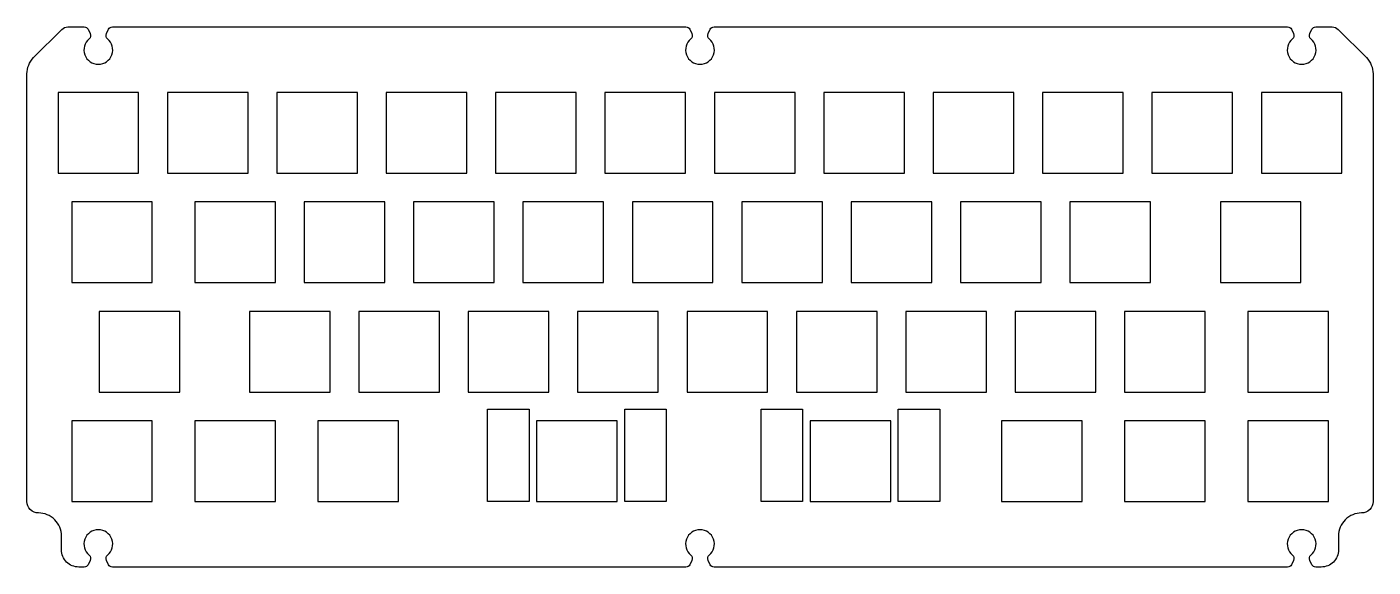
# Model space of a CAD drawing. Extents: x 0 to 234, y 0 to 94.
import ezdxf

# ---------------------------------------------------------------- set-up
doc = ezdxf.new("R2010")
doc.units = 0
doc.layers.add('DEFAULT', color=7, linetype='CONTINUOUS')
doc.layers.add('PLOP', color=7, linetype='CONTINUOUS')

msp = doc.modelspace()

# ---------------------------------------------------------------- linework, layer by layer
at = {"layer": 'DEFAULT'}
for points in [[(80.02, 11.4), (80.02, 27.4), (87.22, 27.4), (87.22, 11.4)], [(103.83, 11.4), (103.83, 27.4), (111.03, 27.4), (111.03, 11.4)], [(127.52, 11.4), (127.52, 27.4), (134.72, 27.4), (134.72, 11.4)], [(151.33, 11.4), (151.33, 27.4), (158.53, 27.4), (158.53, 11.4)]]:
    msp.add_lwpolyline(points, close=True, dxfattribs=at)
at = {"layer": 'PLOP'}
msp.add_lwpolyline([(0, 85.64, -0.198912), (1.17, 88.47), (6.06, 93.36, -0.198912), (7.12, 93.8), (9.94, 93.8, -0.284079), (10.61, 93.39), (10.99, 92.63, -0.34754), (10.8, 91.72, 2.7544), (14, 91.72, -0.34754), (13.81, 92.63), (14.19, 93.39, -0.284079), (14.86, 93.8), (114.44, 93.8, -0.284079), (115.11, 93.39), (115.49, 92.63, -0.34754), (115.3, 91.72, 2.7544), (118.5, 91.72, -0.34754), (118.31, 92.63), (118.69, 93.39, -0.284079), (119.36, 93.8), (218.94, 93.8, -0.284079), (219.61, 93.39), (219.99, 92.63, -0.34754), (219.8, 91.72, 2.7544), (223, 91.72, -0.34754), (222.81, 92.63), (223.19, 93.39, -0.284079), (223.86, 93.8), (226.68, 93.8, -0.198912), (227.74, 93.36), (232.63, 88.47, -0.198912), (233.8, 85.64), (233.8, 11.4, -0.414214), (231.8, 9.4, 0.414214), (227.8, 5.4), (227.8, 3, -0.414214), (224.8, 0), (223.86, 0, -0.284079), (223.19, 0.41), (222.81, 1.17, -0.34754), (223, 2.08, 2.7544), (219.8, 2.08, -0.34754), (219.99, 1.17), (219.61, 0.41, -0.284079), (218.94, 0), (119.36, 0, -0.284079), (118.69, 0.41), (118.31, 1.17, -0.34754), (118.5, 2.08, 2.7544), (115.3, 2.08, -0.34754), (115.49, 1.17), (115.11, 0.41, -0.284079), (114.44, 0), (14.86, 0, -0.284079), (14.19, 0.41), (13.81, 1.17, -0.34754), (14, 2.08, 2.7544), (10.8, 2.08, -0.34754), (10.99, 1.17), (10.61, 0.41, -0.284079), (9.94, 0), (9, 0, -0.414214), (6, 3), (6, 5.4, 0.414214), (2, 9.4, -0.414214), (0, 11.4)], format="xyb", close=True, dxfattribs=at)
for points in [[(5.4, 68.4), (19.4, 68.4), (19.4, 82.4), (5.4, 82.4)], [(24.4, 68.4), (38.4, 68.4), (38.4, 82.4), (24.4, 82.4)], [(43.4, 68.4), (57.4, 68.4), (57.4, 82.4), (43.4, 82.4)], [(62.4, 68.4), (76.4, 68.4), (76.4, 82.4), (62.4, 82.4)], [(81.4, 68.4), (95.4, 68.4), (95.4, 82.4), (81.4, 82.4)], [(100.4, 68.4), (114.4, 68.4), (114.4, 82.4), (100.4, 82.4)], [(119.4, 68.4), (133.4, 68.4), (133.4, 82.4), (119.4, 82.4)], [(138.4, 68.4), (152.4, 68.4), (152.4, 82.4), (138.4, 82.4)], [(157.4, 68.4), (171.4, 68.4), (171.4, 82.4), (157.4, 82.4)], [(176.4, 68.4), (190.4, 68.4), (190.4, 82.4), (176.4, 82.4)], [(195.4, 68.4), (209.4, 68.4), (209.4, 82.4), (195.4, 82.4)], [(214.4, 68.4), (228.4, 68.4), (228.4, 82.4), (214.4, 82.4)], [(7.78, 49.4), (21.78, 49.4), (21.78, 63.4), (7.78, 63.4)], [(29.15, 49.4), (43.15, 49.4), (43.15, 63.4), (29.15, 63.4)], [(48.15, 49.4), (62.15, 49.4), (62.15, 63.4), (48.15, 63.4)], [(67.15, 49.4), (81.15, 49.4), (81.15, 63.4), (67.15, 63.4)], [(86.15, 49.4), (100.15, 49.4), (100.15, 63.4), (86.15, 63.4)], [(105.15, 49.4), (119.15, 49.4), (119.15, 63.4), (105.15, 63.4)], [(124.15, 49.4), (138.15, 49.4), (138.15, 63.4), (124.15, 63.4)], [(143.15, 49.4), (157.15, 49.4), (157.15, 63.4), (143.15, 63.4)], [(162.15, 49.4), (176.15, 49.4), (176.15, 63.4), (162.15, 63.4)], [(181.15, 49.4), (195.15, 49.4), (195.15, 63.4), (181.15, 63.4)], [(207.28, 49.4), (221.28, 49.4), (221.28, 63.4), (207.28, 63.4)], [(12.53, 30.4), (26.53, 30.4), (26.53, 44.4), (12.53, 44.4)], [(38.65, 30.4), (52.65, 30.4), (52.65, 44.4), (38.65, 44.4)], [(57.65, 30.4), (71.65, 30.4), (71.65, 44.4), (57.65, 44.4)], [(76.65, 30.4), (90.65, 30.4), (90.65, 44.4), (76.65, 44.4)], [(95.65, 30.4), (109.65, 30.4), (109.65, 44.4), (95.65, 44.4)], [(114.65, 30.4), (128.65, 30.4), (128.65, 44.4), (114.65, 44.4)], [(133.65, 30.4), (147.65, 30.4), (147.65, 44.4), (133.65, 44.4)], [(152.65, 30.4), (166.65, 30.4), (166.65, 44.4), (152.65, 44.4)], [(171.65, 30.4), (185.65, 30.4), (185.65, 44.4), (171.65, 44.4)], [(190.65, 30.4), (204.65, 30.4), (204.65, 44.4), (190.65, 44.4)], [(212.03, 30.4), (226.03, 30.4), (226.03, 44.4), (212.03, 44.4)], [(7.78, 11.4), (21.78, 11.4), (21.78, 25.4), (7.78, 25.4)], [(29.15, 11.4), (43.15, 11.4), (43.15, 25.4), (29.15, 25.4)], [(50.53, 11.4), (64.53, 11.4), (64.53, 25.4), (50.53, 25.4)], [(88.53, 11.4), (102.53, 11.4), (102.53, 25.4), (88.53, 25.4)], [(136.03, 11.4), (150.03, 11.4), (150.03, 25.4), (136.03, 25.4)], [(169.28, 11.4), (183.28, 11.4), (183.28, 25.4), (169.28, 25.4)], [(190.65, 11.4), (204.65, 11.4), (204.65, 25.4), (190.65, 25.4)], [(212.03, 11.4), (226.03, 11.4), (226.03, 25.4), (212.03, 25.4)]]:
    msp.add_lwpolyline(points, close=True, dxfattribs=at)

doc.saveas('drawing.dxf')
